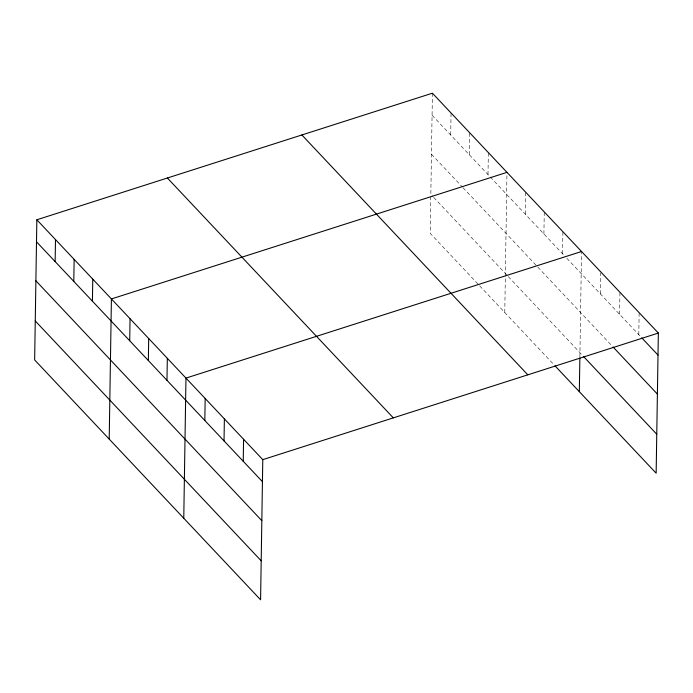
<?xml version="1.0" encoding="UTF-8"?>
<svg xmlns="http://www.w3.org/2000/svg" width="693" height="693" viewBox="0 0 693 693"><rect width="100%" height="100%" fill="white"/><g stroke="black" fill="none" stroke-linecap="round" stroke-linejoin="round"><path stroke-width="0.52" stroke-dasharray="3.46 2.6" d="M430.795 196.474L430.214 233.35L478.967 285.109M432.415 93.191L430.829 194.369L432.978 196.647M450.71 135.005L451.056 112.985M469.352 154.79L469.698 132.77M487.993 174.584L488.34 152.564M504.773 312.508L506.955 173.397M525.268 214.163L525.615 192.134M543.91 233.948L544.256 211.928M562.551 253.733L562.898 231.713M579.876 356.886L581.531 251.507M600.389 293.91L600.718 272.938M619.594 314.301L619.94 292.281M638.799 334.693L639.145 312.673M432.068 115.211L563.981 255.258M566.848 258.307L641.016 337.041M431.462 154.201L462.283 186.928M463.002 187.69L612.335 346.231M433.697 197.41L507.536 275.805M508.255 276.568L582.9 355.812M479.686 285.863L554.235 365.02"/><path stroke-width="1.04" d="M36.85 219.785L34.65 359.944L260.585 599.809L262.786 459.65L36.85 219.785L432.415 93.191L658.35 333.056L656.15 473.215L554.954 365.783M55.145 261.599L55.492 239.579M73.787 281.384L74.134 259.364M92.42 301.178L92.767 279.149M109.208 439.102L111.408 298.943L506.973 172.349M129.704 340.748L130.05 318.728M148.345 360.542L148.692 338.522M166.978 380.327L167.325 358.307M183.766 518.251L185.967 378.101L581.531 251.507M204.825 420.504L205.171 398.484M224.03 440.895L224.376 418.875M243.234 461.287L243.581 439.258M579.331 391.658L579.859 357.943M262.786 459.65L658.35 333.056M641.753 337.829L658.004 355.076M613.071 347.011L657.388 394.066M583.636 356.6L656.765 434.225M301.879 134.97L527.815 374.835M167.385 178.014L393.321 417.87M36.504 241.805L262.439 481.67M35.897 280.795L261.824 520.66M35.265 320.954L261.192 560.819"/></g></svg>
